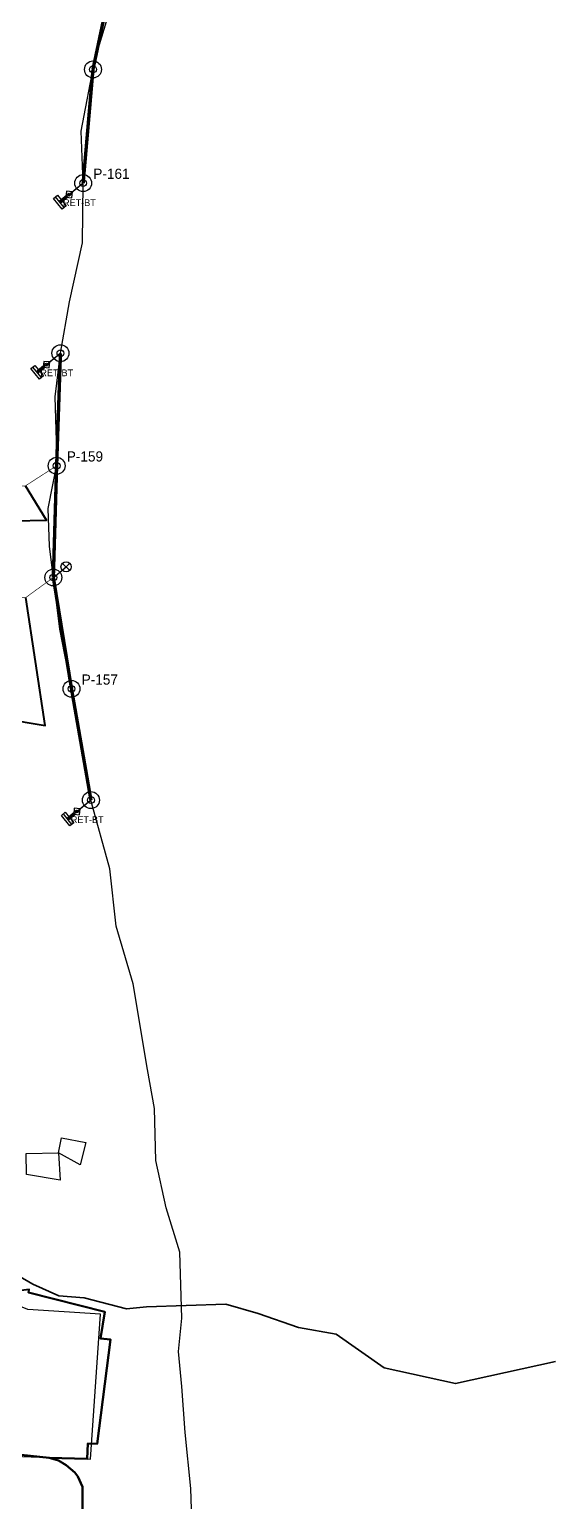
# Model space of a CAD drawing. Header units: metres. Extents: x 425183 to 427629, y 8434421 to 8436790.
# Drawn here: x 425600.8 to 425725, y 8435296.4 to 8435643.9 of the extents above; entities that cross this region are included whole.
import ezdxf

# ---------------------------------------------------------------- set-up
doc = ezdxf.new("R2010")
doc.units = ezdxf.units.M
for name, color, linetype, lineweight in [('01_RIOS_Y_CUENCAS', 140, 'Continuous', 35), ('02_CALLES_Y_VIAS', 7, 'Continuous', 25), ('04_LOTES_PREDIALES', 7, 'Continuous', 15), ('05_HUELLAS_CASAS_USUARIO', 30, 'Continuous', 30), ('07_EQUIPAMIENTOS', 3, 'Continuous', 40)]:
    doc.layers.add(name, color=color, linetype=linetype, lineweight=lineweight)
for name, color, linetype in [('04_RETENIDAS_MT_BT', 6, 'Continuous'), ('06_RED_BT_DERIVACION_CAAI', 4, 'Continuous'), ('07_POSTES_BT_CAC', 5, 'Continuous'), ('08_ALUMBRADO_PUBLICO_LED', 30, 'Continuous'), ('11_ACOMETIDAS_DOMICILIARIAS', 4, 'Continuous')]:
    doc.layers.add(name, color=color, linetype=linetype)

msp = doc.modelspace()

# ---------------------------------------------------------------- linework, layer by layer
at = {"layer": '01_RIOS_Y_CUENCAS'}
msp.add_lwpolyline([(425725.02, 8435329.46), (425701.41, 8435324.24), (425684.55, 8435327.92), (425673.21, 8435335.89), (425664.32, 8435337.43), (425654.81, 8435340.8), (425647.15, 8435342.95), (425628.45, 8435342.33), (425623.7, 8435341.87), (425613.73, 8435344.48), (425607.75, 8435344.94), (425601.62, 8435347.7), (425595.8, 8435351.07)], dxfattribs=at)
at = {"layer": '02_CALLES_Y_VIAS'}
msp.add_lwpolyline([(425639.39, 8435284.75), (425638.93, 8435299.47), (425637.55, 8435312.65), (425636.78, 8435323.54), (425636.02, 8435331.81), (425636.78, 8435339.63), (425636.32, 8435355.27), (425633.1, 8435365.69), (425630.65, 8435376.88), (425630.34, 8435389.14), (425628.66, 8435398.34), (425625.29, 8435418.58), (425621.3, 8435432.22), (425619.77, 8435445.71), (425615.32, 8435461.96), (425612.72, 8435478.06), (425607.96, 8435502.28), (425605.51, 8435521.9), (425605.2, 8435530.79), (425607.35, 8435541.52), (425606.89, 8435557.15), (425608.12, 8435567.43), (425610.26, 8435579.54), (425613.33, 8435593.49), (425613.48, 8435607.59), (425613.02, 8435619.85), (425616.24, 8435636.71), (425619, 8435645.76)], dxfattribs=at)
at = {"layer": '04_LOTES_PREDIALES'}
for points in [[(425596.69, 8435535.91), (425596.72, 8435538.51), (425592.57, 8435538.54), (425592.56, 8435537.99), (425563.48, 8435536.8), (425564.17, 8435528.68), (425587.86, 8435528.08), (425597.06, 8435527.9), (425604.86, 8435527.99), (425599.88, 8435536.14), (425596.69, 8435535.91)], [(425599.95, 8435509.78), (425586.95, 8435509.5), (425585.5, 8435512.69), (425581.7, 8435512.81), (425581.28, 8435510.44), (425578.41, 8435510.04), (425579.26, 8435496.87), (425568.16, 8435495.38), (425568.35, 8435494.04), (425578.4, 8435495.07), (425578.92, 8435483.43), (425582.17, 8435481.57), (425582.21, 8435483.27), (425604.51, 8435479.57), (425599.95, 8435509.78)]]:
    msp.add_lwpolyline(points, close=True, dxfattribs=at)
for points in [[(425599.88, 8435536.14), (425604.86, 8435527.99), (425597.06, 8435527.9)], [(425599.95, 8435509.78), (425604.51, 8435479.57), (425585.22, 8435482.77)]]:
    msp.add_lwpolyline(points, dxfattribs=at)
at = {"layer": '04_RETENIDAS_MT_BT', "color": 7}
for p, q in [((425608.99, 8435601.85), (425606.97, 8435604.33)), ((425603.63, 8435561.69), (425601.61, 8435564.17)), ((425610.83, 8435456.22), (425608.81, 8435458.7))]:
    msp.add_line(p, q, dxfattribs=at)
at = {"layer": '04_RETENIDAS_MT_BT', "color": 6, "const_width": 0.35}
for points in [[(425613.48, 8435607.59), (425607.98, 8435603.09)], [(425608.12, 8435567.43), (425602.62, 8435562.93)], [(425615.32, 8435461.96), (425609.82, 8435457.46)]]:
    msp.add_lwpolyline(points, dxfattribs=at)
at = {"layer": '04_RETENIDAS_MT_BT', "color": 6}
for points in [[(425608.53, 8435601.47), (425606.5, 8435603.95), (425607.43, 8435604.71), (425609.46, 8435602.23), (425608.53, 8435601.47)], [(425603.17, 8435561.31), (425601.14, 8435563.79), (425602.07, 8435564.55), (425604.1, 8435562.07), (425603.17, 8435561.31)], [(425610.37, 8435455.84), (425608.34, 8435458.32), (425609.27, 8435459.08), (425611.3, 8435456.6), (425610.37, 8435455.84)]]:
    msp.add_lwpolyline(points, dxfattribs=at)
at = {"layer": '04_RETENIDAS_MT_BT', "color": 2, "const_width": 0.85}
for points in [[(425609.68, 8435604.48), (425607.98, 8435603.09)], [(425604.32, 8435564.32), (425602.62, 8435562.93)], [(425611.52, 8435458.85), (425609.82, 8435457.46)]]:
    msp.add_lwpolyline(points, dxfattribs=at)
at = {"layer": '04_RETENIDAS_MT_BT', "color": 2}
for points in [[(425609.41, 8435604.26), (425610.81, 8435604.12), (425610.95, 8435605.52), (425609.55, 8435605.66), (425609.41, 8435604.26)], [(425604.05, 8435564.1), (425605.45, 8435563.96), (425605.59, 8435565.36), (425604.19, 8435565.5), (425604.05, 8435564.1)], [(425611.25, 8435458.63), (425612.65, 8435458.49), (425612.79, 8435459.89), (425611.39, 8435460.03), (425611.25, 8435458.63)]]:
    msp.add_lwpolyline(points, dxfattribs=at)
for centre in [(425610.18, 8435604.89), (425604.82, 8435564.73), (425612.02, 8435459.26)]:
    msp.add_circle(centre, 0.35, dxfattribs=at)
at = {"layer": '05_HUELLAS_CASAS_USUARIO'}
for points in [[(425607.64, 8435378.67), (425608.4, 8435382.26), (425614.15, 8435381.16), (425612.77, 8435375.83), (425607.64, 8435378.67)], [(425600.01, 8435378.51), (425607.64, 8435378.67), (425608.08, 8435372.27), (425600.09, 8435373.57), (425600.01, 8435378.51)], [(425515.63, 8435348.87), (425514.63, 8435341.44), (425514.55, 8435336.33), (425513.37, 8435323.24), (425512.93, 8435316), (425524.33, 8435313.62), (425569.56, 8435308.74), (425584.32, 8435307.58), (425597.21, 8435307.06), (425615.24, 8435306.37), (425617.57, 8435340.63), (425600.38, 8435341.69), (425587.47, 8435346.95), (425582.14, 8435348.88), (425578.79, 8435344.51), (425525.44, 8435348.71), (425515.63, 8435348.87)]]:
    msp.add_lwpolyline(points, close=True, dxfattribs=at)
at = {"layer": '06_RED_BT_DERIVACION_CAAI', "color": 4, "const_width": 0.8}
for points in [[(425615.8, 8435634.43), (425621.41, 8435660.89)], [(425613.48, 8435607.59), (425615.8, 8435634.43)], [(425607.22, 8435540.87), (425608.12, 8435567.43)], [(425606.44, 8435514.49), (425607.22, 8435540.87)], [(425610.73, 8435488.21), (425606.44, 8435514.49)], [(425615.32, 8435461.96), (425610.73, 8435488.21)]]:
    msp.add_lwpolyline(points, dxfattribs=at)
at = {"layer": '07_EQUIPAMIENTOS'}
for points in [[(425597.06, 8435527.9), (425604.86, 8435527.99), (425599.88, 8435536.14)], [(425585.22, 8435482.77), (425604.51, 8435479.57), (425599.95, 8435509.78)], [(425600.54, 8435345.72), (425618.57, 8435341.16), (425617.58, 8435334.89), (425619.92, 8435334.61), (425616.77, 8435310.01), (425614.62, 8435310.07), (425614.45, 8435306.47), (425605.45, 8435306.67), (425607.66, 8435306.05), (425609.45, 8435304.94), (425611.52, 8435303.21), (425612.21, 8435302.29), (425613.29, 8435299.87), (425613.33, 8435290.77)], [(425613.33, 8435290.77), (425613.29, 8435299.87), (425612.21, 8435302.29), (425611.52, 8435303.21), (425609.45, 8435304.94), (425607.66, 8435306.05), (425605.45, 8435306.67), (425614.45, 8435306.47), (425614.62, 8435310.07), (425616.77, 8435310.01), (425619.92, 8435334.61), (425617.58, 8435334.89), (425618.57, 8435341.16), (425600.54, 8435345.72)], [(425613.33, 8435290.77), (425613.29, 8435299.87), (425612.21, 8435302.29), (425611.52, 8435303.21), (425609.45, 8435304.94), (425607.66, 8435306.05), (425605.45, 8435306.67), (425572.34, 8435310.25), (425512.17, 8435316.06), (425512.17, 8435316.06), (425511.89, 8435315.2), (425504.95, 8435311.41), (425504.02, 8435299.65), (425498.72, 8435244.76)]]:
    msp.add_lwpolyline(points, dxfattribs=at)
msp.add_lwpolyline([(425558.01, 8435345.93), (425516.86, 8435349.98), (425515.06, 8435315.78), (425572.34, 8435310.25), (425605.45, 8435306.67), (425614.45, 8435306.47), (425614.62, 8435310.07), (425616.77, 8435310.01), (425619.92, 8435334.61), (425617.58, 8435334.89), (425618.57, 8435341.16), (425600.54, 8435345.72), (425600.75, 8435346.44), (425596.98, 8435345.94), (425589.43, 8435348.73), (425581.4, 8435353.71), (425578.91, 8435349.08), (425563.82, 8435350.44), (425558.01, 8435345.93)], close=True, dxfattribs=at)
at = {"layer": '07_POSTES_BT_CAC', "color": 5}
for centre, radius in [((425615.8, 8435634.43), 2), ((425615.8, 8435634.43), 0.8), ((425613.48, 8435607.59), 2), ((425613.48, 8435607.59), 0.8), ((425608.12, 8435567.43), 2), ((425608.12, 8435567.43), 0.8), ((425607.22, 8435540.87), 2), ((425607.22, 8435540.87), 0.8), ((425606.44, 8435514.49), 2), ((425606.44, 8435514.49), 0.8), ((425610.73, 8435488.21), 2), ((425610.73, 8435488.21), 0.8), ((425615.32, 8435461.96), 2), ((425615.32, 8435461.96), 0.8)]:
    msp.add_circle(centre, radius, dxfattribs=at)
at = {"layer": '08_ALUMBRADO_PUBLICO_LED', "color": 30}
for p, q in [((425606.44, 8435514.49), (425609.44, 8435516.99)), ((425608.64, 8435516.19), (425610.24, 8435517.79)), ((425608.64, 8435517.79), (425610.24, 8435516.19))]:
    msp.add_line(p, q, dxfattribs=at)
msp.add_circle((425609.44, 8435516.99), 1.2, dxfattribs=at)
at = {"layer": '11_ACOMETIDAS_DOMICILIARIAS', "color": 4, "const_width": 0.15}
for points in [[(425607.22, 8435540.87), (425599.88, 8435536.14)], [(425606.44, 8435514.49), (425599.95, 8435509.78)]]:
    msp.add_lwpolyline(points, dxfattribs=at)

# ---------------------------------------------------------------- texts
at = {"layer": '04_RETENIDAS_MT_BT', "color": 6}
for p in [(425608.74, 8435602.16), (425603.38, 8435562), (425610.58, 8435456.53)]:
    msp.add_text('RET-BT', height=1.6, dxfattribs=at).set_placement(p)
at = {"layer": '07_POSTES_BT_CAC', "color": 5}
for s, p in [('P-161', (425615.88, 8435608.59)), ('P-159', (425609.62, 8435541.87)), ('P-157', (425613.13, 8435489.21))]:
    msp.add_text(s, height=2.4, dxfattribs=at).set_placement(p)

doc.saveas('drawing.dxf')
